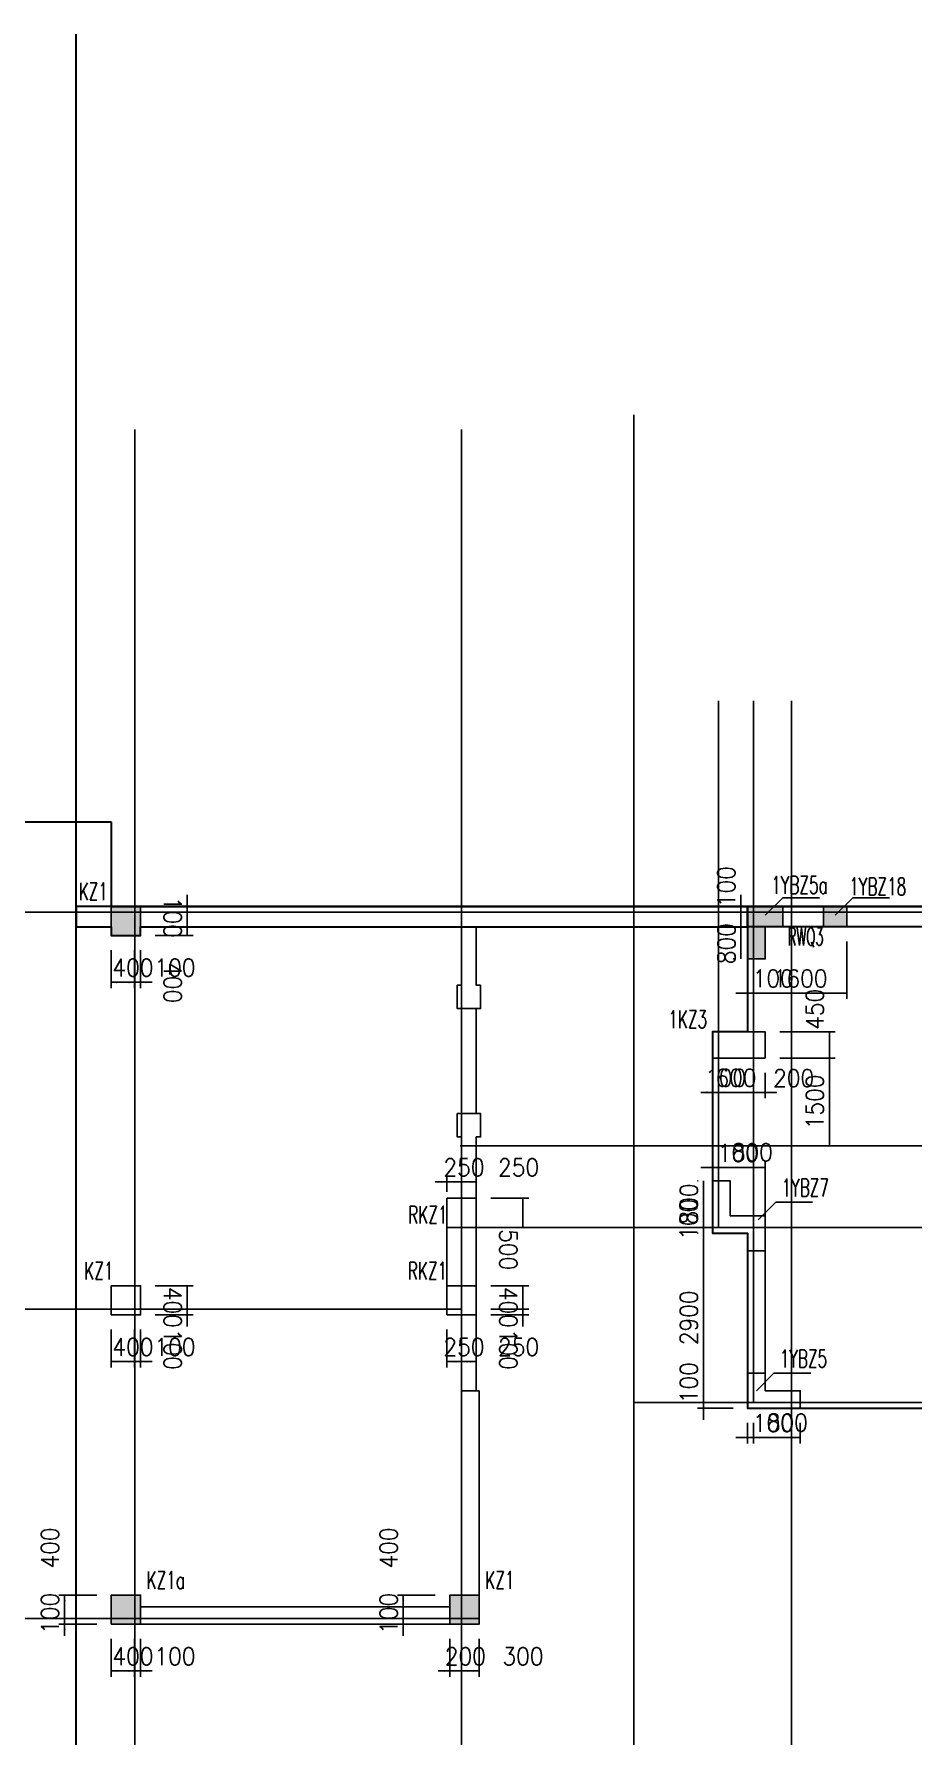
# Model space of a CAD drawing. Extents: x 387171 to 699106, y 11966 to 245688.
# Drawn here: x 591785 to 606839, y 216523 to 245688 of the extents above; entities that cross this region are included whole.
import ezdxf
from ezdxf.enums import TextEntityAlignment as Align

# ---------------------------------------------------------------- set-up
doc = ezdxf.new("R2010")
doc.units = 0
doc.header["$LTSCALE"] = 100
doc.header["$MEASUREMENT"] = 0
for name, color, linetype in [('b边缘构件', 235, 'Continuous'), ('COLU', 7, 'Continuous'), ('colu-主楼', 7, 'Continuous'), ('DIM', 3, 'Continuous'), ('DOTE', 253, 'Continuous'), ('HATCH', 254, 'Continuous'), ('NUM', 7, 'Continuous'), ('Q-TEXT', 2, 'Continuous'), ('Q-门框', 6, 'Continuous'), ('TEXT', 7, 'Continuous'), ('THIN', 7, 'Continuous'), ('WALL', 3, 'Continuous'), ('wall-主楼', 2, 'Continuous'), ('Y阴影', 254, 'Continuous'), ('小尺寸', 4, 'Continuous'), ('柱标注', 2, 'Continuous')]:
    doc.layers.add(name, color=color, linetype=linetype)
doc.styles.get("Standard").update_dxf_attribs({"font": 'standard'})
doc.dimstyles.get("Standard").update_dxf_attribs({"dimtxt": 300, "dimasz": 100, "dimexe": 100, "dimexo": 250, "dimgap": 100, "dimtad": 0, "dimtoh": 1, "dimdec": 0, "dimdsep": 46, "dimcen": 0.09, "dimclrt": 7, "dimadec": 0, "dimazin": 0, "dimtfac": 1, "dimtdec": 4, "dimtofl": 0, "dimtmove": 0, "dimatfit": 3, "dimfxl": 1, "dimtolj": 1, "dimtzin": 0, "dimarcsym": 0})

# ---------------------------------------------------------------- blocks, each defined once
blk = doc.blocks.new('*D3731')
at = {"layer": '小尺寸', "color": 0, "linetype": 'ByBlock', "lineweight": -2}
for p, q in [((604008, 221888), (604008, 221537)), ((604108, 221888), (604108, 221537)), ((603808, 221637), (604308, 221637))]:
    blk.add_line(p, q, dxfattribs=at)
for points in [[(604008, 221637), (603908, 221620), (603908, 221653)], [(604108, 221637), (604208, 221653), (604208, 221620)]]:
    blk.add_solid(points, dxfattribs=at)
at = {"layer": '小尺寸', "color": 7, "linetype": 'Continuous', "lineweight": -2, "insert": (604446, 221887), "char_height": 300, "width": 476.67, "attachment_point": 5}
blk.add_mtext('100', dxfattribs=at)
blk = doc.blocks.new('*D3319')
at = {"layer": '小尺寸', "color": 0, "linetype": 'ByBlock', "lineweight": -2}
for p, q in [((604108, 221888), (604108, 221537)), ((604908, 221888), (604908, 221537)), ((604108, 221637), (604908, 221637))]:
    blk.add_line(p, q, dxfattribs=at)
for points in [[(604108, 221637), (604208, 221653), (604208, 221620)], [(604908, 221637), (604808, 221620), (604808, 221653)]]:
    blk.add_solid(points, dxfattribs=at)
at = {"layer": '小尺寸', "color": 7, "linetype": 'Continuous', "lineweight": -2, "insert": (604688, 221891), "char_height": 300, "width": 566.67, "attachment_point": 5}
blk.add_mtext('800', dxfattribs=at)
blk = doc.blocks.new('*D4235')
at = {"layer": '小尺寸', "color": 0, "linetype": 'ByBlock', "lineweight": -2}
for p, q in [((603408, 227888), (603408, 227451)), ((603508, 227888), (603508, 227451)), ((603208, 227551), (603708, 227551))]:
    blk.add_line(p, q, dxfattribs=at)
for points in [[(603408, 227551), (603308, 227535), (603308, 227568)], [(603508, 227551), (603608, 227568), (603608, 227535)]]:
    blk.add_solid(points, dxfattribs=at)
at = {"layer": '小尺寸', "color": 7, "linetype": 'Continuous', "lineweight": -2, "insert": (603632, 227801), "char_height": 300, "width": 476.67, "attachment_point": 5}
blk.add_mtext('100', dxfattribs=at)
blk = doc.blocks.new('*D4397')
at = {"layer": '小尺寸', "color": 0, "linetype": 'ByBlock', "lineweight": -2}
for p, q in [((603508, 227888), (603508, 227451)), ((604108, 227888), (604108, 227451)), ((603508, 227551), (604108, 227551))]:
    blk.add_line(p, q, dxfattribs=at)
for points in [[(603508, 227551), (603608, 227568), (603608, 227535)], [(604108, 227551), (604008, 227535), (604008, 227568)]]:
    blk.add_solid(points, dxfattribs=at)
at = {"layer": '小尺寸', "color": 7, "linetype": 'Continuous', "lineweight": -2, "insert": (603808, 227801), "char_height": 300, "width": 556.67, "attachment_point": 5}
blk.add_mtext('600', dxfattribs=at)
blk = doc.blocks.new('*D2610')
at = {"layer": '小尺寸', "color": 0, "linetype": 'ByBlock', "lineweight": -2}
for p, q in [((604108, 227888), (604108, 227451)), ((604308, 227888), (604308, 227451)), ((603908, 227551), (604508, 227551))]:
    blk.add_line(p, q, dxfattribs=at)
for points in [[(604108, 227551), (604008, 227535), (604008, 227568)], [(604308, 227551), (604408, 227568), (604408, 227535)]]:
    blk.add_solid(points, dxfattribs=at)
at = {"layer": '小尺寸', "color": 7, "linetype": 'Continuous', "lineweight": -2, "insert": (604795, 227795), "char_height": 300, "width": 566.67, "attachment_point": 5}
blk.add_mtext('200', dxfattribs=at)
blk = doc.blocks.new('*D2364')
at = {"layer": '小尺寸', "color": 0, "linetype": 'ByBlock', "lineweight": -2}
for p, q in [((603758, 230738), (603792, 230738)), ((603892, 230938), (603892, 230438)), ((603758, 230638), (603792, 230638))]:
    blk.add_line(p, q, dxfattribs=at)
for points in [[(603892, 230738), (603876, 230838), (603909, 230838)], [(603892, 230638), (603909, 230538), (603876, 230538)]]:
    blk.add_solid(points, dxfattribs=at)
at = {"layer": '小尺寸', "color": 7, "linetype": 'Continuous', "lineweight": -2, "insert": (603642, 231076), "char_height": 300, "width": 476.67, "attachment_point": 5, "rotation": 90}
blk.add_mtext('100', dxfattribs=at)
blk = doc.blocks.new('*D2539')
at = {"layer": '小尺寸', "color": 0, "linetype": 'ByBlock', "lineweight": -2}
for p, q in [((603758, 230638), (603792, 230638)), ((603892, 230638), (603892, 229838)), ((603758, 229838), (603792, 229838))]:
    blk.add_line(p, q, dxfattribs=at)
for points in [[(603892, 230638), (603909, 230538), (603876, 230538)], [(603892, 229838), (603876, 229938), (603909, 229938)]]:
    blk.add_solid(points, dxfattribs=at)
at = {"layer": '小尺寸', "color": 7, "linetype": 'Continuous', "lineweight": -2, "insert": (603646, 230100), "char_height": 300, "width": 566.67, "attachment_point": 5, "rotation": 90}
blk.add_mtext('800', dxfattribs=at)
blk = doc.blocks.new('*D3446')
at = {"layer": '小尺寸', "color": 0, "linetype": 'ByBlock', "lineweight": -2}
for p, q in [((604008, 229588), (604008, 229152)), ((604108, 229588), (604108, 229152)), ((603808, 229252), (604308, 229252))]:
    blk.add_line(p, q, dxfattribs=at)
for points in [[(604008, 229252), (603908, 229236), (603908, 229269)], [(604108, 229252), (604208, 229269), (604208, 229236)]]:
    blk.add_solid(points, dxfattribs=at)
at = {"layer": '小尺寸', "color": 7, "linetype": 'Continuous', "lineweight": -2, "insert": (604446, 229502), "char_height": 300, "width": 476.67, "attachment_point": 5}
blk.add_mtext('100', dxfattribs=at)
blk = doc.blocks.new('*D3047')
at = {"layer": '小尺寸', "color": 0, "linetype": 'ByBlock', "lineweight": -2}
for p, q in [((605708, 230138), (605708, 229152)), ((604108, 229588), (604108, 229152)), ((604108, 229252), (605708, 229252))]:
    blk.add_line(p, q, dxfattribs=at)
for points in [[(604108, 229252), (604208, 229269), (604208, 229236)], [(605708, 229252), (605608, 229236), (605608, 229269)]]:
    blk.add_solid(points, dxfattribs=at)
at = {"layer": '小尺寸', "color": 7, "linetype": 'Continuous', "lineweight": -2, "insert": (604908, 229502), "char_height": 300, "width": 685, "attachment_point": 5}
blk.add_mtext('1600', dxfattribs=at)
blk = doc.blocks.new('*D675')
at = {"layer": '小尺寸', "color": 0, "linetype": 'ByBlock', "lineweight": -2}
for p, q in [((603258, 222238), (603151, 222238)), ((603251, 221938), (603251, 222438)), ((603758, 222138), (603151, 222138))]:
    blk.add_line(p, q, dxfattribs=at)
for points in [[(603251, 222238), (603234, 222338), (603268, 222338)], [(603251, 222138), (603268, 222038), (603234, 222038)]]:
    blk.add_solid(points, dxfattribs=at)
at = {"layer": '小尺寸', "color": 7, "linetype": 'Continuous', "lineweight": -2, "insert": (603001, 222576), "char_height": 300, "width": 476.67, "attachment_point": 5, "rotation": 90}
blk.add_mtext('100', dxfattribs=at)
blk = doc.blocks.new('*D1439')
at = {"layer": '小尺寸', "color": 0, "linetype": 'ByBlock', "lineweight": -2}
for p, q in [((603158, 225138), (603151, 225138)), ((603251, 222238), (603251, 225138)), ((603258, 222238), (603151, 222238))]:
    blk.add_line(p, q, dxfattribs=at)
for points in [[(603251, 225138), (603268, 225038), (603234, 225038)], [(603251, 222238), (603234, 222338), (603268, 222338)]]:
    blk.add_solid(points, dxfattribs=at)
at = {"layer": '小尺寸', "color": 7, "linetype": 'Continuous', "lineweight": -2, "insert": (603001, 223688), "char_height": 300, "width": 775, "attachment_point": 5, "rotation": 90}
blk.add_mtext('2900', dxfattribs=at)
blk = doc.blocks.new('*D1187')
at = {"layer": '小尺寸', "color": 0, "linetype": 'ByBlock', "lineweight": -2}
for p, q in [((603158, 225238), (603151, 225238)), ((603251, 224938), (603251, 225438)), ((603158, 225138), (603151, 225138))]:
    blk.add_line(p, q, dxfattribs=at)
for points in [[(603251, 225238), (603234, 225338), (603268, 225338)], [(603251, 225138), (603268, 225038), (603234, 225038)]]:
    blk.add_solid(points, dxfattribs=at)
at = {"layer": '小尺寸', "color": 7, "linetype": 'Continuous', "lineweight": -2, "insert": (602995, 225377), "char_height": 300, "width": 476.67, "attachment_point": 5, "rotation": 90}
blk.add_mtext('100', dxfattribs=at)
blk = doc.blocks.new('*D1359')
at = {"layer": '小尺寸', "color": 0, "linetype": 'ByBlock', "lineweight": -2}
for p, q in [((603158, 226038), (603151, 226038)), ((603251, 225238), (603251, 226038)), ((603158, 225238), (603151, 225238))]:
    blk.add_line(p, q, dxfattribs=at)
for points in [[(603251, 226038), (603268, 225938), (603234, 225938)], [(603251, 225238), (603234, 225338), (603268, 225338)]]:
    blk.add_solid(points, dxfattribs=at)
at = {"layer": '小尺寸', "color": 7, "linetype": 'Continuous', "lineweight": -2, "insert": (603001, 225638), "char_height": 300, "width": 566.67, "attachment_point": 5, "rotation": 90}
blk.add_mtext('800', dxfattribs=at)
blk = doc.blocks.new('*D2292')
at = {"layer": '小尺寸', "color": 0, "linetype": 'ByBlock', "lineweight": -2}
for p, q in [((603408, 226288), (603408, 226364)), ((603508, 225388), (603508, 226364)), ((603208, 226264), (603708, 226264))]:
    blk.add_line(p, q, dxfattribs=at)
for points in [[(603408, 226264), (603308, 226248), (603308, 226281)], [(603508, 226264), (603608, 226281), (603608, 226248)]]:
    blk.add_solid(points, dxfattribs=at)
at = {"layer": '小尺寸', "color": 7, "linetype": 'Continuous', "lineweight": -2, "insert": (603846, 226514), "char_height": 300, "width": 476.67, "attachment_point": 5}
blk.add_mtext('100', dxfattribs=at)
blk = doc.blocks.new('*D1884')
at = {"layer": '小尺寸', "color": 0, "linetype": 'ByBlock', "lineweight": -2}
for p, q in [((603508, 225388), (603508, 226364)), ((604308, 225388), (604308, 226364)), ((603508, 226264), (604308, 226264))]:
    blk.add_line(p, q, dxfattribs=at)
for points in [[(603508, 226264), (603608, 226281), (603608, 226248)], [(604308, 226264), (604208, 226248), (604208, 226281)]]:
    blk.add_solid(points, dxfattribs=at)
at = {"layer": '小尺寸', "color": 7, "linetype": 'Continuous', "lineweight": -2, "insert": (604087, 226523), "char_height": 300, "width": 566.67, "attachment_point": 5}
blk.add_mtext('800', dxfattribs=at)
blk = doc.blocks.new('*D2953')
at = {"layer": '小尺寸', "color": 0, "linetype": 'ByBlock', "lineweight": -2}
for p, q in [((604562, 228588), (605509, 228588)), ((605409, 228588), (605409, 228138)), ((604562, 228138), (605509, 228138))]:
    blk.add_line(p, q, dxfattribs=at)
for points in [[(605409, 228588), (605426, 228488), (605393, 228488)], [(605409, 228138), (605393, 228238), (605426, 228238)]]:
    blk.add_solid(points, dxfattribs=at)
at = {"layer": '小尺寸', "color": 7, "linetype": 'Continuous', "lineweight": -2, "insert": (605159, 228976), "char_height": 300, "width": 576.67, "attachment_point": 5, "rotation": 90}
blk.add_mtext('450', dxfattribs=at)
blk = doc.blocks.new('*D3857')
at = {"layer": '小尺寸', "color": 0, "linetype": 'ByBlock', "lineweight": -2}
for p, q in [((604562, 228138), (605509, 228138)), ((605409, 228138), (605409, 226638)), ((605008, 226638), (605509, 226638))]:
    blk.add_line(p, q, dxfattribs=at)
for points in [[(605409, 228138), (605426, 228038), (605393, 228038)], [(605409, 226638), (605393, 226738), (605426, 226738)]]:
    blk.add_solid(points, dxfattribs=at)
at = {"layer": '小尺寸', "color": 7, "linetype": 'Continuous', "lineweight": -2, "insert": (605159, 227388), "char_height": 300, "width": 690, "attachment_point": 5, "rotation": 90}
blk.add_mtext('1500', dxfattribs=at)
blk = doc.blocks.new('*D4364')
at = {"layer": 'DIM', "color": 0, "linetype": 'ByBlock', "lineweight": -2}
for p, q in [((598658, 218938), (598008, 218938)), ((598108, 218938), (598108, 218538)), ((598658, 218538), (598008, 218538))]:
    blk.add_line(p, q, dxfattribs=at)
for points in [[(598108, 218938), (598125, 218838), (598091, 218838)], [(598108, 218538), (598091, 218638), (598125, 218638)]]:
    blk.add_solid(points, dxfattribs=at)
at = {"layer": 'DIM', "color": 7, "linetype": 'Continuous', "lineweight": -2, "insert": (597858, 219744), "char_height": 300, "width": 576.67, "attachment_point": 5, "rotation": 90}
blk.add_mtext('400', dxfattribs=at)
blk = doc.blocks.new('*D3987')
at = {"layer": 'DIM', "color": 0, "linetype": 'ByBlock', "lineweight": -2}
for p, q in [((598108, 218738), (598108, 218238)), ((598658, 218538), (598008, 218538)), ((598658, 218438), (598008, 218438))]:
    blk.add_line(p, q, dxfattribs=at)
for points in [[(598108, 218538), (598091, 218638), (598125, 218638)], [(598108, 218438), (598125, 218338), (598091, 218338)]]:
    blk.add_solid(points, dxfattribs=at)
at = {"layer": 'DIM', "color": 7, "linetype": 'Continuous', "lineweight": -2, "insert": (597858, 218624), "char_height": 300, "width": 476.67, "attachment_point": 5, "rotation": 90}
blk.add_mtext('100', dxfattribs=at)
blk = doc.blocks.new('*D244')
at = {"layer": 'DIM', "color": 0, "linetype": 'ByBlock', "lineweight": -2}
for p, q in [((598908, 218188), (598908, 217538)), ((599108, 218188), (599108, 217538)), ((598708, 217638), (599308, 217638))]:
    blk.add_line(p, q, dxfattribs=at)
for points in [[(598908, 217638), (598808, 217621), (598808, 217655)], [(599108, 217638), (599208, 217655), (599208, 217621)]]:
    blk.add_solid(points, dxfattribs=at)
at = {"layer": 'DIM', "color": 7, "linetype": 'Continuous', "lineweight": -2, "insert": (599173, 217888), "char_height": 300, "width": 566.67, "attachment_point": 5}
blk.add_mtext('200', dxfattribs=at)
blk = doc.blocks.new('*D4503')
at = {"layer": 'DIM', "color": 0, "linetype": 'ByBlock', "lineweight": -2}
for p, q in [((599108, 218188), (599108, 217538)), ((599408, 218188), (599408, 217538)), ((599108, 217638), (599408, 217638))]:
    blk.add_line(p, q, dxfattribs=at)
for points in [[(599108, 217638), (599208, 217655), (599208, 217621)], [(599408, 217638), (599308, 217621), (599308, 217655)]]:
    blk.add_solid(points, dxfattribs=at)
at = {"layer": 'DIM', "color": 7, "linetype": 'Continuous', "lineweight": -2, "insert": (600159, 217888), "char_height": 300, "width": 566.67, "attachment_point": 5}
blk.add_mtext('300', dxfattribs=at)
blk = doc.blocks.new('*D439')
at = {"layer": 'DIM', "color": 0, "linetype": 'ByBlock', "lineweight": -2}
for p, q in [((598858, 223488), (598858, 222838)), ((599108, 223488), (599108, 222838)), ((598858, 222938), (599108, 222938))]:
    blk.add_line(p, q, dxfattribs=at)
for points in [[(598858, 222938), (598958, 222955), (598958, 222921)], [(599108, 222938), (599008, 222921), (599008, 222955)]]:
    blk.add_solid(points, dxfattribs=at)
at = {"layer": 'DIM', "color": 7, "linetype": 'Continuous', "lineweight": -2, "insert": (599148, 223188), "char_height": 300, "width": 566.67, "attachment_point": 5}
blk.add_mtext('250', dxfattribs=at)
blk = doc.blocks.new('*D197')
at = {"layer": 'DIM', "color": 0, "linetype": 'ByBlock', "lineweight": -2}
for p, q in [((599108, 223488), (599108, 222838)), ((599358, 223488), (599358, 222838)), ((599108, 222938), (599358, 222938))]:
    blk.add_line(p, q, dxfattribs=at)
for points in [[(599108, 222938), (599208, 222955), (599208, 222921)], [(599358, 222938), (599258, 222921), (599258, 222955)]]:
    blk.add_solid(points, dxfattribs=at)
at = {"layer": 'DIM', "color": 7, "linetype": 'Continuous', "lineweight": -2, "insert": (600084, 223188), "char_height": 300, "width": 566.67, "attachment_point": 5}
blk.add_mtext('250', dxfattribs=at)
blk = doc.blocks.new('*D955')
at = {"layer": 'DIM', "color": 0, "linetype": 'ByBlock', "lineweight": -2}
for p, q in [((600158, 223538), (600158, 224038)), ((599608, 223838), (600258, 223838)), ((599608, 223738), (600258, 223738))]:
    blk.add_line(p, q, dxfattribs=at)
for points in [[(600158, 223838), (600141, 223938), (600175, 223938)], [(600158, 223738), (600175, 223638), (600141, 223638)]]:
    blk.add_solid(points, dxfattribs=at)
at = {"layer": 'DIM', "color": 7, "linetype": 'Continuous', "lineweight": -2, "insert": (599908, 223148), "char_height": 300, "width": 476.67, "attachment_point": 5, "rotation": 270}
blk.add_mtext('100', dxfattribs=at)
blk = doc.blocks.new('*D716')
at = {"layer": 'DIM', "color": 0, "linetype": 'ByBlock', "lineweight": -2}
for p, q in [((599608, 224238), (600258, 224238)), ((600158, 223838), (600158, 224238)), ((599608, 223838), (600258, 223838))]:
    blk.add_line(p, q, dxfattribs=at)
for points in [[(600158, 224238), (600175, 224138), (600141, 224138)], [(600158, 223838), (600141, 223938), (600175, 223938)]]:
    blk.add_solid(points, dxfattribs=at)
at = {"layer": 'DIM', "color": 7, "linetype": 'Continuous', "lineweight": -2, "insert": (599908, 223868), "char_height": 300, "width": 576.67, "attachment_point": 5, "rotation": 270}
blk.add_mtext('400', dxfattribs=at)
blk = doc.blocks.new('*D898')
at = {"layer": 'DIM', "color": 0, "linetype": 'ByBlock', "lineweight": -2}
for p, q in [((592858, 218938), (592208, 218938)), ((592308, 218938), (592308, 218538)), ((592858, 218538), (592208, 218538))]:
    blk.add_line(p, q, dxfattribs=at)
for points in [[(592308, 218938), (592325, 218838), (592291, 218838)], [(592308, 218538), (592291, 218638), (592325, 218638)]]:
    blk.add_solid(points, dxfattribs=at)
at = {"layer": 'DIM', "color": 7, "linetype": 'Continuous', "lineweight": -2, "insert": (592058, 219744), "char_height": 300, "width": 576.67, "attachment_point": 5, "rotation": 90}
blk.add_mtext('400', dxfattribs=at)
blk = doc.blocks.new('*D1678')
at = {"layer": 'DIM', "color": 0, "linetype": 'ByBlock', "lineweight": -2}
for p, q in [((592308, 218738), (592308, 218238)), ((592858, 218538), (592208, 218538)), ((592858, 218438), (592208, 218438))]:
    blk.add_line(p, q, dxfattribs=at)
for points in [[(592308, 218538), (592291, 218638), (592325, 218638)], [(592308, 218438), (592325, 218338), (592291, 218338)]]:
    blk.add_solid(points, dxfattribs=at)
at = {"layer": 'DIM', "color": 7, "linetype": 'Continuous', "lineweight": -2, "insert": (592058, 218624), "char_height": 300, "width": 476.67, "attachment_point": 5, "rotation": 90}
blk.add_mtext('100', dxfattribs=at)
blk = doc.blocks.new('*D1440')
at = {"layer": 'DIM', "color": 0, "linetype": 'ByBlock', "lineweight": -2}
for p, q in [((593108, 218188), (593108, 217538)), ((593508, 218188), (593508, 217538)), ((593108, 217638), (593508, 217638))]:
    blk.add_line(p, q, dxfattribs=at)
for points in [[(593108, 217638), (593208, 217655), (593208, 217621)], [(593508, 217638), (593408, 217621), (593408, 217655)]]:
    blk.add_solid(points, dxfattribs=at)
at = {"layer": 'DIM', "color": 7, "linetype": 'Continuous', "lineweight": -2, "insert": (593478, 217888), "char_height": 300, "width": 576.67, "attachment_point": 5}
blk.add_mtext('400', dxfattribs=at)
blk = doc.blocks.new('*D2218')
at = {"layer": 'DIM', "color": 0, "linetype": 'ByBlock', "lineweight": -2}
for p, q in [((593508, 218188), (593508, 217538)), ((593608, 218188), (593608, 217538)), ((593308, 217638), (593808, 217638))]:
    blk.add_line(p, q, dxfattribs=at)
for points in [[(593508, 217638), (593408, 217621), (593408, 217655)], [(593608, 217638), (593708, 217655), (593708, 217621)]]:
    blk.add_solid(points, dxfattribs=at)
at = {"layer": 'DIM', "color": 7, "linetype": 'Continuous', "lineweight": -2, "insert": (594198, 217888), "char_height": 300, "width": 476.67, "attachment_point": 5}
blk.add_mtext('100', dxfattribs=at)
blk = doc.blocks.new('*D674')
at = {"layer": 'DIM', "color": 0, "linetype": 'ByBlock', "lineweight": -2}
for p, q in [((593108, 223488), (593108, 222838)), ((593508, 223488), (593508, 222838)), ((593108, 222938), (593508, 222938))]:
    blk.add_line(p, q, dxfattribs=at)
for points in [[(593108, 222938), (593208, 222955), (593208, 222921)], [(593508, 222938), (593408, 222921), (593408, 222955)]]:
    blk.add_solid(points, dxfattribs=at)
at = {"layer": 'DIM', "color": 7, "linetype": 'Continuous', "lineweight": -2, "insert": (593478, 223188), "char_height": 300, "width": 576.67, "attachment_point": 5}
blk.add_mtext('400', dxfattribs=at)
blk = doc.blocks.new('*D1452')
at = {"layer": 'DIM', "color": 0, "linetype": 'ByBlock', "lineweight": -2}
for p, q in [((593508, 223488), (593508, 222838)), ((593608, 223488), (593608, 222838)), ((593308, 222938), (593808, 222938))]:
    blk.add_line(p, q, dxfattribs=at)
for points in [[(593508, 222938), (593408, 222921), (593408, 222955)], [(593608, 222938), (593708, 222955), (593708, 222921)]]:
    blk.add_solid(points, dxfattribs=at)
at = {"layer": 'DIM', "color": 7, "linetype": 'Continuous', "lineweight": -2, "insert": (594198, 223188), "char_height": 300, "width": 476.67, "attachment_point": 5}
blk.add_mtext('100', dxfattribs=at)
blk = doc.blocks.new('*D1204')
at = {"layer": 'DIM', "color": 0, "linetype": 'ByBlock', "lineweight": -2}
for p, q in [((594408, 223538), (594408, 224038)), ((593858, 223838), (594508, 223838)), ((593858, 223738), (594508, 223738))]:
    blk.add_line(p, q, dxfattribs=at)
for points in [[(594408, 223838), (594391, 223938), (594425, 223938)], [(594408, 223738), (594425, 223638), (594391, 223638)]]:
    blk.add_solid(points, dxfattribs=at)
at = {"layer": 'DIM', "color": 7, "linetype": 'Continuous', "lineweight": -2, "insert": (594158, 223148), "char_height": 300, "width": 476.67, "attachment_point": 5, "rotation": 270}
blk.add_mtext('100', dxfattribs=at)
blk = doc.blocks.new('*D1998')
at = {"layer": 'DIM', "color": 0, "linetype": 'ByBlock', "lineweight": -2}
for p, q in [((593858, 224238), (594508, 224238)), ((594408, 223838), (594408, 224238)), ((593858, 223838), (594508, 223838))]:
    blk.add_line(p, q, dxfattribs=at)
for points in [[(594408, 224238), (594425, 224138), (594391, 224138)], [(594408, 223838), (594391, 223938), (594425, 223938)]]:
    blk.add_solid(points, dxfattribs=at)
at = {"layer": 'DIM', "color": 7, "linetype": 'Continuous', "lineweight": -2, "insert": (594158, 223868), "char_height": 300, "width": 576.67, "attachment_point": 5, "rotation": 270}
blk.add_mtext('400', dxfattribs=at)
blk = doc.blocks.new('*D1735')
at = {"layer": 'DIM', "color": 0, "linetype": 'ByBlock', "lineweight": -2}
for p, q in [((598858, 225846), (598858, 226117)), ((599108, 225846), (599108, 226117)), ((598658, 226017), (599308, 226017))]:
    blk.add_line(p, q, dxfattribs=at)
for points in [[(598858, 226017), (598758, 226001), (598758, 226034)], [(599108, 226017), (599208, 226034), (599208, 226001)]]:
    blk.add_solid(points, dxfattribs=at)
at = {"layer": 'DIM', "color": 7, "linetype": 'Continuous', "lineweight": -2, "insert": (599148, 226267), "char_height": 300, "width": 566.67, "attachment_point": 5}
blk.add_mtext('250', dxfattribs=at)
blk = doc.blocks.new('*D2512')
at = {"layer": 'DIM', "color": 0, "linetype": 'ByBlock', "lineweight": -2}
for p, q in [((599108, 225846), (599108, 226117)), ((599358, 225846), (599358, 226117)), ((599108, 226017), (599358, 226017))]:
    blk.add_line(p, q, dxfattribs=at)
for points in [[(599108, 226017), (599208, 226034), (599208, 226001)], [(599358, 226017), (599258, 226001), (599258, 226034)]]:
    blk.add_solid(points, dxfattribs=at)
at = {"layer": 'DIM', "color": 7, "linetype": 'Continuous', "lineweight": -2, "insert": (600084, 226267), "char_height": 300, "width": 566.67, "attachment_point": 5}
blk.add_mtext('250', dxfattribs=at)
blk = doc.blocks.new('*D2706')
at = {"layer": 'DIM', "color": 0, "linetype": 'ByBlock', "lineweight": -2}
for p, q in [((599608, 225738), (600258, 225738)), ((600158, 225238), (600158, 225738)), ((599608, 225238), (600258, 225238))]:
    blk.add_line(p, q, dxfattribs=at)
for points in [[(600158, 225738), (600175, 225638), (600141, 225638)], [(600158, 225238), (600141, 225338), (600175, 225338)]]:
    blk.add_solid(points, dxfattribs=at)
at = {"layer": 'DIM', "color": 7, "linetype": 'Continuous', "lineweight": -2, "insert": (599908, 224855), "char_height": 300, "width": 566.67, "attachment_point": 5, "rotation": 270}
blk.add_mtext('500', dxfattribs=at)
blk = doc.blocks.new('*D2468')
at = {"layer": 'DIM', "color": 0, "linetype": 'ByBlock', "lineweight": -2}
for p, q in [((593108, 229988), (593108, 229338)), ((593508, 229988), (593508, 229338)), ((593108, 229438), (593508, 229438))]:
    blk.add_line(p, q, dxfattribs=at)
for points in [[(593108, 229438), (593208, 229455), (593208, 229421)], [(593508, 229438), (593408, 229421), (593408, 229455)]]:
    blk.add_solid(points, dxfattribs=at)
at = {"layer": 'DIM', "color": 7, "linetype": 'Continuous', "lineweight": -2, "insert": (593478, 229688), "char_height": 300, "width": 576.67, "attachment_point": 5}
blk.add_mtext('400', dxfattribs=at)
blk = doc.blocks.new('*D3243')
at = {"layer": 'DIM', "color": 0, "linetype": 'ByBlock', "lineweight": -2}
for p, q in [((593508, 229988), (593508, 229338)), ((593608, 229988), (593608, 229338)), ((593308, 229438), (593808, 229438))]:
    blk.add_line(p, q, dxfattribs=at)
for points in [[(593508, 229438), (593408, 229421), (593408, 229455)], [(593608, 229438), (593708, 229455), (593708, 229421)]]:
    blk.add_solid(points, dxfattribs=at)
at = {"layer": 'DIM', "color": 7, "linetype": 'Continuous', "lineweight": -2, "insert": (594198, 229688), "char_height": 300, "width": 476.67, "attachment_point": 5}
blk.add_mtext('100', dxfattribs=at)
blk = doc.blocks.new('*D2855')
at = {"layer": 'DIM', "color": 0, "linetype": 'ByBlock', "lineweight": -2}
for p, q in [((593858, 230638), (594508, 230638)), ((594408, 230238), (594408, 230638)), ((593858, 230238), (594508, 230238))]:
    blk.add_line(p, q, dxfattribs=at)
for points in [[(594408, 230638), (594425, 230538), (594391, 230538)], [(594408, 230238), (594391, 230338), (594425, 230338)]]:
    blk.add_solid(points, dxfattribs=at)
at = {"layer": 'DIM', "color": 7, "linetype": 'Continuous', "lineweight": -2, "insert": (594158, 229432), "char_height": 300, "width": 576.67, "attachment_point": 5, "rotation": 270}
blk.add_mtext('400', dxfattribs=at)
blk = doc.blocks.new('*D3770')
at = {"layer": 'DIM', "color": 0, "linetype": 'ByBlock', "lineweight": -2}
for p, q in [((593858, 230738), (594508, 230738)), ((594408, 230438), (594408, 230938)), ((593858, 230638), (594508, 230638))]:
    blk.add_line(p, q, dxfattribs=at)
for points in [[(594408, 230738), (594391, 230838), (594425, 230838)], [(594408, 230638), (594425, 230538), (594391, 230538)]]:
    blk.add_solid(points, dxfattribs=at)
at = {"layer": 'DIM', "color": 7, "linetype": 'Continuous', "lineweight": -2, "insert": (594158, 230552), "char_height": 300, "width": 476.67, "attachment_point": 5, "rotation": 270}
blk.add_mtext('100', dxfattribs=at)
blk = doc.blocks.new('后浇带现场')
at = {"color": 6, "lineweight": 30}
blk.add_lwpolyline([(714656, 762040), (714656, 738930), (710056, 738930), (710056, 730049), (775507, 730049), (775507, 772730)], dxfattribs=at)

msp = doc.modelspace()

# ---------------------------------------------------------------- hatches: boundary and pattern name
at = {"layer": 'HATCH'}
for points in [[(593108.1, 230237.9), (593608.1, 230237.9), (593608.1, 230737.9), (593108.1, 230737.9)], [(593108.1, 218437.9), (593608.1, 218437.9), (593608.1, 218937.9), (593108.1, 218937.9)], [(598908.1, 218437.9), (599408.1, 218437.9), (599408.1, 218937.9), (598908.1, 218937.9)]]:
    msp.add_hatch(color=256, dxfattribs=at).paths.add_polyline_path(points, flags=0)
at = {"layer": 'Y阴影'}
for points in [[(604008.1, 230737.9), (604008.1, 229837.9), (604308.1, 229837.9), (604308.1, 230387.9), (604608.1, 230387.9), (604608.1, 230737.9)], [(605308.1, 230737.9), (605308.1, 230387.9), (605708.1, 230387.9), (605708.1, 230737.9)]]:
    msp.add_hatch(color=256, dxfattribs=at).paths.add_polyline_path(points, flags=0)
h = msp.add_hatch(dxfattribs=at)
h.set_pattern_fill('ANSI31', color=256, scale=25, style=0)
h.set_pattern_definition([])
h.paths.add_polyline_path([(603408.1, 226037.9), (603408.1, 225137.9), (604008.1, 225137.9), (604008.1, 224837.9), (604308.1, 224837.9), (604308.1, 225437.9), (603708.1, 225437.9), (603708.1, 226037.9)], flags=0)
h = msp.add_hatch(dxfattribs=at)
h.set_pattern_fill('ANSI31', color=256, scale=25, style=0)
h.set_pattern_definition([])
h.paths.add_polyline_path([(604008.1, 222737.9), (604008.1, 222137.9), (604908.1, 222137.9), (604908.1, 222437.9), (604308.1, 222437.9), (604308.1, 222737.9)], flags=0)

# ---------------------------------------------------------------- linework, layer by layer
at = {"color": 6, "lineweight": 30}
msp.add_lwpolyline([(476181.3, 232428.8), (494258.1, 233154.4), (494258.1, 231537.9), (540808.1, 231537.9), (540808.1, 232387.9), (590208.1, 232387.9), (590208.1, 232187.9), (593108.1, 232187.9), (593108.1, 230737.9), (608058.1, 230737.9), (608058.1, 231687.9), (648158.1, 231687.9), (648158.1, 230737.9), (657058.1, 230737.9), (657158.1, 196187.9), (658248.2, 196187.9), (663075.9, 83077.9), (659946, 47787.8), (654318.1, 48286.9), (653832.2, 42808.4), (496133.5, 56794.9), (482757.4, 68610.1), (476181.3, 232428.8)], dxfattribs=at)
at = {"color": 1, "lineweight": 30}
for points in [[(652208.1, 230737.9), (648158.1, 230737.9), (648158.1, 231687.9), (645108.1, 231687.9), (645108.1, 229737.9), (642408.1, 229737.9), (642408.1, 225337.9), (631758.1, 225337.9), (631758.1, 229237.9), (624358.1, 229237.9), (624358.1, 226837.9), (623608.1, 226837.9), (623608.1, 225337.9), (613908.1, 225337.9), (613908.1, 229737.9), (611108.1, 229737.9), (611108.1, 231687.9), (608058.1, 231687.9), (608058.1, 230737.9), (604008.1, 230737.9)], [(604008.1, 230737.9), (608058.1, 230737.9), (608058.1, 231687.9), (611108.1, 231687.9), (611108.1, 231338), (608408.1, 231337.9), (608408.1, 230387.9), (604008.1, 230388.1), (604008.1, 230737.9)], [(604008.1, 230737.9), (604008.1, 228587.9), (603408.1, 228587.9), (603408.1, 225137.9), (604008.1, 225137.9), (604008.1, 222137.9), (608308.1, 222137.9), (608308.1, 217037.9), (652208.1, 217037.9)]]:
    msp.add_lwpolyline(points, dxfattribs=at)
at = {"color": 2, "lineweight": 30}
msp.add_lwpolyline([(592508.1, 230737.9), (592508.1, 230387.9), (593108.1, 230387.9), (593108.1, 230237.9), (593608.1, 230237.9), (593608.1, 230387.9), (604008.1, 230387.9), (604008.1, 230737.9), (592508.1, 230737.9)], dxfattribs=at)
at = {"layer": 'b边缘构件'}
for points in [[(604008.1, 229837.9), (604008.1, 230737.9)], [(604008.1, 230737.9), (604008.1, 229837.9), (604308.1, 229837.9), (604308.1, 230387.9), (604608.1, 230387.9), (604608.1, 230737.9), (604008.1, 230737.9)], [(605308.1, 230737.9), (605308.1, 230387.9), (605708.1, 230387.9), (605708.1, 230737.9), (605308.1, 230737.9)], [(605708.1, 230737.9), (605708.1, 230387.9)], [(604308.1, 229837.9), (604308.1, 230387.9)], [(604308.1, 229837.9), (604008.1, 229837.9)], [(603408.1, 225137.9), (603408.1, 226037.9)], [(603408.1, 226037.9), (603708.1, 226037.9)], [(603408.1, 226037.9), (603408.1, 225137.9), (604008.1, 225137.9), (604008.1, 224837.9), (604308.1, 224837.9), (604308.1, 225437.9), (603708.1, 225437.9), (603708.1, 226037.9), (603408.1, 226037.9)], [(603708.1, 225437.9), (603708.1, 226037.9)], [(603708.1, 225437.9), (604308.1, 225437.9)], [(603408.1, 225137.9), (604008.1, 225137.9)], [(604008.1, 222737.9), (604008.1, 222137.9), (604908.1, 222137.9), (604908.1, 222437.9), (604308.1, 222437.9), (604308.1, 222737.9), (604008.1, 222737.9)], [(604308.1, 222437.9), (604908.1, 222437.9)], [(604908.1, 222437.9), (604908.1, 222137.9)], [(604008.1, 222137.9), (604908.1, 222137.9)]]:
    msp.add_lwpolyline(points, dxfattribs=at)
at = {"layer": 'COLU'}
for points in [[(593108.1, 230237.9), (593608.1, 230237.9), (593608.1, 230737.9), (593108.1, 230737.9)], [(598858.1, 225237.9), (599358.1, 225237.9), (599358.1, 225737.9), (598858.1, 225737.9)], [(593108.1, 223737.9), (593608.1, 223737.9), (593608.1, 224237.9), (593108.1, 224237.9)], [(598858.1, 223737.9), (599358.1, 223737.9), (599358.1, 224237.9), (598858.1, 224237.9)], [(593108.1, 218437.9), (593608.1, 218437.9), (593608.1, 218937.9), (593108.1, 218937.9)], [(598908.1, 218437.9), (599408.1, 218437.9), (599408.1, 218937.9), (598908.1, 218937.9)]]:
    msp.add_lwpolyline(points, close=True, dxfattribs=at)
at = {"layer": 'colu-主楼'}
msp.add_lwpolyline([(604308.1, 228137.9), (604308.1, 228587.9), (603408.1, 228587.9), (603408.1, 228137.9)], close=True, dxfattribs=at)
at = {"layer": 'DOTE'}
for p, q in [((602058.1, 239163.1), (602058.1, 213087.9)), ((593508.1, 238913.1), (593508.1, 197087.9)), ((599108.1, 238913.1), (599108.1, 190087.9)), ((603508.1, 234260.7), (603508.1, 225237.9)), ((604108.1, 234260.7), (604108.1, 222237.9)), ((604758.1, 234260.7), (604758.1, 197087.9)), ((590108.1, 230637.9), (664810.3, 230637.9)), ((599084.7, 226637.9), (664768.6, 226637.9)), ((599084.7, 225237.9), (664768.6, 225237.9)), ((539629.1, 223837.9), (599108.1, 223837.9)), ((602058.1, 222237.9), (664768.6, 222237.9)), ((530358.1, 218537.9), (599408.1, 218537.9))]:
    msp.add_line(p, q, dxfattribs=at)
at = {"layer": 'Q-TEXT'}
msp.add_lwpolyline([(593608.1, 218737.9), (598908.1, 218737.9), (598908.1, 218437.9), (593608.1, 218437.9)], close=True, dxfattribs=at)
at = {"layer": 'Q-门框'}
for points in [[(599108.1, 228987.9), (599358.1, 228987.9), (599358.1, 227187.9), (599108.1, 227187.9)], [(598858.1, 225237.9), (599358.1, 225237.9), (599358.1, 224237.9), (598858.1, 224237.9)]]:
    msp.add_lwpolyline(points, close=True, dxfattribs=at)
at = {"layer": 'THIN', "color": 200}
for points in [[(604308.1, 230587.9), (604608.1, 230887.9), (605238.1, 230887.9)], [(605508.1, 230587.9), (605808.1, 230887.9), (606438.1, 230887.9)], [(604189.7, 225370), (604489.7, 225670), (605119.7, 225670)], [(604158.1, 222437.9), (604458.1, 222737.9), (605088.1, 222737.9)]]:
    msp.add_lwpolyline(points, dxfattribs=at)
at = {"layer": 'WALL'}
for points in [[(599433.1, 229387.9), (599358.1, 229387.9), (599358.1, 230387.9), (604008.1, 230387.9), (604008.1, 230737.9), (593608.1, 230737.9), (593608.1, 230387.9), (599108.1, 230387.9), (599108.1, 229387.9), (599033.1, 229387.9), (599033.1, 228987.9), (599433.1, 228987.9)], [(599033.1, 227187.9), (599033.1, 226787.9), (599108.1, 226787.9), (599108.1, 225737.9), (599358.1, 225737.9), (599358.1, 226787.9), (599433.1, 226787.9), (599433.1, 227187.9)], [(599108.1, 223737.9), (599108.1, 222437.9), (599358.1, 222437.9), (599358.1, 223737.9)]]:
    msp.add_lwpolyline(points, close=True, dxfattribs=at)
msp.add_lwpolyline([(599108.1, 218937.9), (599408.1, 218937.9), (599408.1, 222437.9), (599108.1, 222437.9), (599108.1, 218937.9)], dxfattribs=at)
at = {"layer": 'wall-主楼'}
for points in [[(604008.1, 229837.9), (604008.1, 230737.9), (605708.1, 230737.9), (605708.1, 230387.9), (604308.1, 230387.9), (604308.1, 229837.9)], [(604308.1, 225437.9), (603708.1, 225437.9), (603708.1, 226037.9), (603408.1, 226037.9), (603408.1, 225137.9), (604008.1, 225137.9), (604008.1, 222137.9), (604908.1, 222137.9), (604908.1, 222437.9), (604308.1, 222437.9)]]:
    msp.add_lwpolyline(points, close=True, dxfattribs=at)

# ---------------------------------------------------------------- block references
at = {"color": 3, "lineweight": 30}
msp.add_blockref('后浇带现场', (-182998.7, -527042.1), dxfattribs=at)

# ---------------------------------------------------------------- texts
at = {"layer": 'NUM', "color": 200, "width": 0.7}
for s, p in [('KZ1', (592550.3, 230844)), ('KZ1', (592645.1, 224344)), ('KZ1a', (593714.1, 219044)), ('KZ1', (599514.1, 219044))]:
    msp.add_text(s, height=300, dxfattribs=at).set_placement(p)
at = {"layer": 'NUM', "color": 150, "width": 0.7}
for p in [(598195.3, 225304.5), (598187, 224344)]:
    msp.add_text('RKZ1', height=300, dxfattribs=at).set_placement(p)
at = {"layer": 'Q-TEXT', "color": 3, "width": 0.6}
msp.add_text('RWQ3', height=300, dxfattribs=at).set_placement((604697, 230071))
at = {"layer": 'TEXT', "color": 200, "width": 0.7}
for s, p in [('1YBZ5a', (604411.5, 230956.1)), ('1YBZ18', (605748.6, 230929.5)), ('1YBZ7', (604589.7, 225770)), ('1YBZ5', (604558.1, 222837.9))]:
    msp.add_text(s, height=300, dxfattribs=at).set_placement(p)
at = {"layer": '柱标注', "color": 200, "width": 0.7}
msp.add_text('1KZ3', height=300, dxfattribs=at).set_placement((602981.5, 228804.3), align=Align.MIDDLE_CENTER)

# ---------------------------------------------------------------- dimensions: what is measured, and where the dimension line sits
at = {"layer": 'DIM', "color": 200}
for p1, p2, distance, picture, middle in [((593608.1, 230637.9), (593608.1, 230737.9), -800, '*D3770', (594158.1, 230939.9)), ((593608.1, 230237.9), (593608.1, 230637.9), -800, '*D2855', (594158.1, 230019.9)), ((593108.1, 230237.9), (593508.1, 230237.9), -800, '*D2468', (592890, 229687.9)), ((593508.1, 230237.9), (593608.1, 230237.9), -800, '*D3243', (593810, 229687.9)), ((598858.1, 225595.6), (599108.1, 225595.6), 421.9, '*D1735', (598640, 226267.5)), ((599108.1, 225595.6), (599358.1, 225595.6), 421.9, '*D2512', (599576.1, 226267.5)), ((599358.1, 225237.9), (599358.1, 225737.9), -800, '*D2706', (599908.1, 225487.9)), ((593608.1, 223837.9), (593608.1, 224237.9), -800, '*D1998', (594158.1, 224456)), ((599358.1, 223837.9), (599358.1, 224237.9), -800, '*D716', (599908.1, 224456)), ((593608.1, 223737.9), (593608.1, 223837.9), -800, '*D1204', (594158.1, 223536)), ((599358.1, 223737.9), (599358.1, 223837.9), -800, '*D955', (599908.1, 223536)), ((593108.1, 223737.9), (593508.1, 223737.9), -800, '*D674', (592890, 223187.9)), ((593508.1, 223737.9), (593608.1, 223737.9), -800, '*D1452', (593810, 223187.9)), ((598858.1, 223737.9), (599108.1, 223737.9), -800, '*D439', (598640, 223187.9)), ((599108.1, 223737.9), (599358.1, 223737.9), -800, '*D197', (599576.1, 223187.9)), ((593108.1, 218937.9), (593108.1, 218537.9), -800, '*D898', (592058.1, 219156)), ((598908.1, 218937.9), (598908.1, 218537.9), -800, '*D4364', (597858.1, 219156)), ((593108.1, 218537.9), (593108.1, 218437.9), -800, '*D1678', (592058.1, 218236)), ((598908.1, 218537.9), (598908.1, 218437.9), -800, '*D3987', (597858.1, 218236)), ((593108.1, 218437.9), (593508.1, 218437.9), -800, '*D1440', (592890, 217887.9)), ((593508.1, 218437.9), (593608.1, 218437.9), -800, '*D2218', (593810, 217887.9)), ((598908.1, 218437.9), (599108.1, 218437.9), -800, '*D244', (598690, 217887.9)), ((599108.1, 218437.9), (599408.1, 218437.9), -800, '*D4503', (599626.1, 217887.9))]:
    dim = msp.add_aligned_dim(p1=p1, p2=p2, distance=distance, dimstyle='Standard', dxfattribs=at)
    dim.commit()
    dim.dimension.update_dxf_attribs({"geometry": picture, "text_midpoint": middle})
at = {"layer": '小尺寸'}
for base, p1, p2, picture, middle in [((603892.2, 230637.9), (604008.1, 230737.9), (604008.1, 230637.9), '*D2364', (603642.2, 230687.9)), ((603892.2, 229837.9), (604008.1, 230637.9), (604008.1, 229837.9), '*D2539', (603646.2, 230100.3)), ((605409.4, 228137.9), (604311.8, 228587.9), (604311.8, 228137.9), '*D2953', (605159.4, 228362.9)), ((605409.4, 226637.9), (604311.8, 228137.9), (604758.1, 226637.9), '*D3857', (605159.4, 227387.9)), ((603251.1, 226037.9), (603408.1, 225237.9), (603408.1, 226037.9), '*D1359', (603001.1, 225637.9)), ((603251.1, 225237.9), (603408.1, 225137.9), (603408.1, 225237.9), '*D1187', (602994.6, 224988.6)), ((603251.1, 225137.9), (603508.1, 222237.9), (603408.1, 225137.9), '*D1439', (603001.1, 223687.9)), ((603251.1, 222237.9), (604008.1, 222137.9), (603508.1, 222237.9), '*D675', (603001.1, 222187.9))]:
    dim = msp.add_linear_dim(base=base, p1=p1, p2=p2, angle=90, dimstyle='Standard', dxfattribs=at)
    dim.commit()
    dim.dimension.update_dxf_attribs({"geometry": picture, "text_midpoint": middle})
for base, p1, p2, picture, middle in [((605708.1, 229252.5), (604108.1, 229837.9), (605708.1, 230387.9), '*D3047', (604908.1, 229502.5)), ((604108.1, 229252.5), (604008.1, 229837.9), (604108.1, 229837.9), '*D3446', (604058.1, 229502.5)), ((603508.1, 227551.3), (603408.1, 228137.9), (603508.1, 228137.9), '*D4235', (603243.5, 227801.1)), ((604108.1, 227551.3), (603508.1, 228137.9), (604108.1, 228137.9), '*D4397', (603808.1, 227801.3)), ((604308.1, 227551.3), (604108.1, 228137.9), (604308.1, 228137.9), '*D2610', (604312.1, 227795.4)), ((603508.1, 226264.3), (603408.1, 226037.9), (603508.1, 225137.9), '*D2292', (603458.1, 226514.3)), ((604308.1, 226264.3), (603508.1, 225137.9), (604308.1, 225137.9), '*D1884', (604087.3, 226522.9)), ((604108.1, 221636.6), (604008.1, 222137.9), (604108.1, 222137.9), '*D3731', (604058.1, 221886.6)), ((604908.1, 221636.6), (604108.1, 222137.9), (604908.1, 222137.9), '*D3319', (604688.5, 221890.5))]:
    dim = msp.add_linear_dim(base=base, p1=p1, p2=p2, dimstyle='Standard', dxfattribs=at)
    dim.commit()
    dim.dimension.update_dxf_attribs({"geometry": picture, "text_midpoint": middle})

doc.saveas('drawing.dxf')
